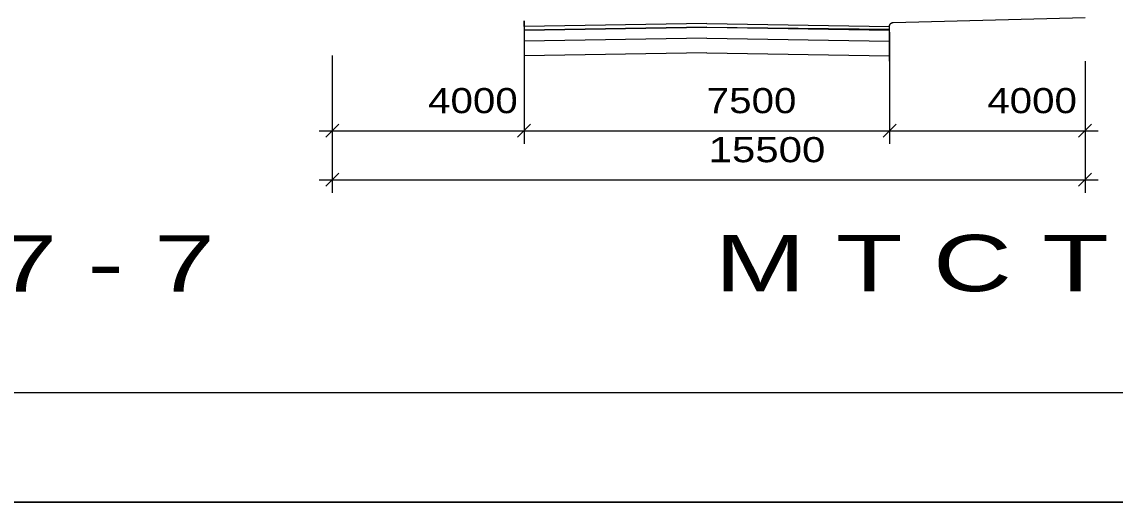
# Model space of a CAD drawing. Header units: metres. Extents: x 532950 to 537618, y 1849954 to 1853119.
# Drawn here: x 535302.7 to 535662.8, y 1849953.7 to 1850111.7 of the extents above; entities that cross this region are included whole.
import ezdxf

# ---------------------------------------------------------------- set-up
doc = ezdxf.new("R2010")
doc.units = ezdxf.units.M
doc.header["$LTSCALE"] = 3.1
for name, color, linetype, lineweight in [('16', 7, 'Continuous', 13), ('56', 7, 'Continuous', 13), ('57', 7, 'Continuous', 13), ('58', 7, 'Continuous', 13), ('59', 7, 'Continuous', 13)]:
    doc.layers.add(name, color=color, linetype=linetype, lineweight=lineweight)

msp = doc.modelspace()

# ---------------------------------------------------------------- linework, layer by layer
at = {"layer": '16'}
for p, q in [((535404.93, 1850100.63), (535404.93, 1850055.47)), ((535404.93, 1850098.74), (535404.93, 1850071.61)), ((535468.12, 1850100.49), (535468.12, 1850071.61)), ((535468.12, 1850098.74), (535468.12, 1850071.61)), ((535588.53, 1850098.74), (535588.53, 1850071.61)), ((535588.53, 1850098.74), (535588.53, 1850071.61)), ((535652.93, 1850098.81), (535652.93, 1850055.47)), ((535652.93, 1850098.74), (535652.93, 1850071.61)), ((535400.63, 1850075.91), (535472.41, 1850075.91)), ((535407.07, 1850078.05), (535402.78, 1850073.76)), ((535463.83, 1850075.91), (535592.82, 1850075.91)), ((535470.27, 1850078.05), (535465.97, 1850073.76)), ((535465.97, 1850073.76), (535470.27, 1850078.05)), ((535584.23, 1850075.91), (535657.22, 1850075.91)), ((535586.38, 1850073.76), (535590.67, 1850078.05)), ((535590.67, 1850078.05), (535586.38, 1850073.76)), ((535650.78, 1850073.76), (535655.07, 1850078.05)), ((535407.07, 1850061.91), (535402.78, 1850057.62)), ((535650.78, 1850057.62), (535655.07, 1850061.91)), ((535400.63, 1850059.76), (535657.22, 1850059.76))]:
    msp.add_line(p, q, dxfattribs=at)
at = {"layer": '56'}
for p, q in [((535468.12, 1850110.16), (535468.12, 1850100.56)), ((535528.32, 1850109.93), (535468.12, 1850108.95)), ((535528.32, 1850109.93), (535588.53, 1850108.95)), ((535588.53, 1850108.34), (535588.53, 1850098.74))]:
    msp.add_line(p, q, dxfattribs=at)
for points in [[(535468.12, 1850110.16), (535468.12, 1850112.1)], [(535588.53, 1850108.34), (535588.53, 1850110.28), (535588.53, 1850110.35), (535588.53, 1850110.41), (535588.54, 1850110.48), (535588.55, 1850110.54), (535588.57, 1850110.6), (535588.59, 1850110.66), (535588.61, 1850110.73), (535588.63, 1850110.78), (535588.66, 1850110.84), (535588.69, 1850110.9), (535588.73, 1850110.95), (535588.77, 1850111.01), (535588.81, 1850111.06), (535588.85, 1850111.11), (535588.89, 1850111.15), (535588.94, 1850111.2), (535588.99, 1850111.24), (535589.04, 1850111.27), (535589.1, 1850111.31), (535589.15, 1850111.34), (535589.21, 1850111.37), (535589.27, 1850111.4), (535589.33, 1850111.42), (535589.39, 1850111.44), (535589.45, 1850111.46), (535589.52, 1850111.47), (535589.58, 1850111.48), (535589.64, 1850111.49), (535589.71, 1850111.49), (535652.93, 1850113.18)]]:
    msp.add_lwpolyline(points, dxfattribs=at)
at = {"layer": '57'}
for points in [[(535468.12, 1850112.1), (535468.12, 1850100.42)], [(535588.53, 1850098.74), (535588.53, 1850110.16), (535588.53, 1850110.19), (535588.53, 1850110.23), (535588.53, 1850110.27), (535588.53, 1850110.3), (535588.54, 1850110.34), (535588.54, 1850110.37), (535588.55, 1850110.41), (535588.55, 1850110.45), (535588.56, 1850110.48), (535588.57, 1850110.52), (535588.58, 1850110.55), (535588.59, 1850110.59), (535588.6, 1850110.62), (535588.61, 1850110.66), (535588.62, 1850110.69), (535588.63, 1850110.72), (535588.65, 1850110.76), (535588.66, 1850110.79), (535588.68, 1850110.82), (535588.69, 1850110.86), (535588.71, 1850110.89), (535588.73, 1850110.92), (535588.75, 1850110.95), (535588.76, 1850110.98), (535588.78, 1850111.01), (535588.8, 1850111.04), (535588.83, 1850111.07), (535588.85, 1850111.1), (535588.87, 1850111.13), (535588.89, 1850111.15), (535588.91, 1850111.18), (535588.94, 1850111.2), (535588.96, 1850111.22), (535588.98, 1850111.25), (535589.01, 1850111.27), (535589.03, 1850111.29), (535589.06, 1850111.31), (535589.09, 1850111.33), (535589.11, 1850111.34), (535589.14, 1850111.36), (535589.17, 1850111.38), (535589.2, 1850111.39), (535589.23, 1850111.41), (535589.26, 1850111.42), (535589.29, 1850111.43), (535589.32, 1850111.44), (535589.35, 1850111.45), (535589.38, 1850111.46), (535589.42, 1850111.47), (535589.45, 1850111.48), (535589.48, 1850111.48), (535589.51, 1850111.49), (535589.54, 1850111.49), (535589.58, 1850111.49), (535589.61, 1850111.49), (535589.64, 1850111.49), (535589.68, 1850111.49), (535589.71, 1850111.49), (535652.93, 1850113.18)], [(535468.12, 1850108.95), (535528.32, 1850109.93), (535588.53, 1850109.31)]]:
    msp.add_lwpolyline(points, dxfattribs=at)
at = {"layer": '58'}
for p, q in [((535528.32, 1850111.14), (535468.12, 1850110.16)), ((535528.32, 1850111.14), (535588.53, 1850110.16)), ((535528.32, 1850106.34), (535468.12, 1850105.38)), ((535528.32, 1850106.34), (535588.53, 1850105.38)), ((535528.32, 1850101.51), (535468.12, 1850100.56)), ((535528.32, 1850101.51), (535588.53, 1850100.56))]:
    msp.add_line(p, q, dxfattribs=at)
at = {"layer": '59'}
for points in [[(537432.41, 1849953.71), (537432.41, 1852676.21), (533348.66, 1852676.21), (533348.66, 1849953.71)], [(533348.66, 1852676.21), (537432.41, 1852676.21), (537432.41, 1849953.71), (533348.66, 1849953.71)], [(533348.66, 1852676.21), (537432.41, 1852676.21), (537432.41, 1849953.71), (533348.66, 1849953.71)], [(533384.63, 1852640.25), (537396.45, 1852640.25), (537396.45, 1849989.67), (533384.63, 1849989.67)], [(533384.63, 1852640.25), (537396.45, 1852640.25), (537396.45, 1849989.67), (533384.63, 1849989.67)]]:
    msp.add_lwpolyline(points, close=True, dxfattribs=at)

# ---------------------------------------------------------------- texts
at = {"layer": '16'}
for s, height, width, p in [('4000', 8.272, 1.2, (535436.52, 1850081.68)), ('7500', 8.272, 1.2, (535528.32, 1850081.68)), ('4000', 8.272, 1.2, (535620.73, 1850081.68)), ('15500', 8.272, 1.25, (535528.93, 1850065.54)), ('M T C T 7 - 7', 18.55, 1.45, (535154.47, 1850022.99)), ('M T C T 5 - 5', 18.55, 1.45, (535530.92, 1850023.09))]:
    msp.add_text(s, height=height, dxfattribs=dict(at, width=width)).set_placement(p)

doc.saveas('drawing.dxf')
